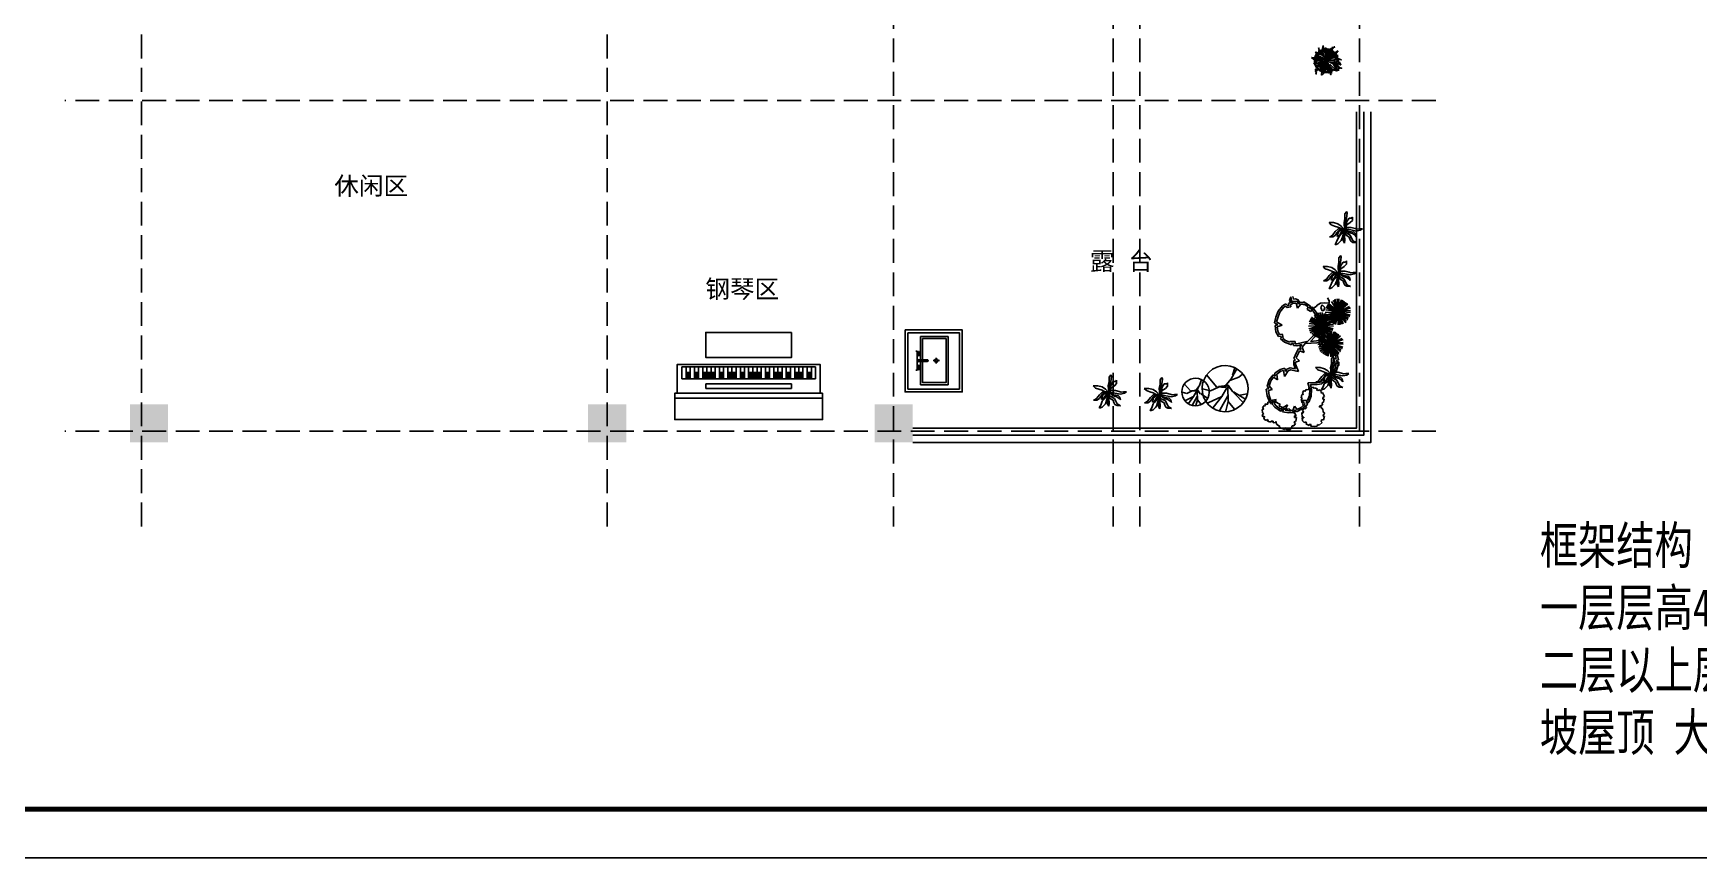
# Model space of a CAD drawing. Header units: millimetres. Extents: x -807114 to 146922, y -468455 to -61603.
# Drawn here: x -357754 to -340309, y -177622 to -168994 of the extents above; entities that cross this region are included whole.
import ezdxf

# ---------------------------------------------------------------- set-up
doc = ezdxf.new("R2010")
doc.units = ezdxf.units.MM
doc.header["$LTSCALE"] = 1000
doc.linetypes.add('DASH', pattern=[0.35, 0.25, -0.1])
for name, color, linetype in [('FF-FIXT', 31, 'Continuous'), ('FF-FURN', 51, 'Continuous'), ('FF-PLANTS', 86, 'Continuous'), ('FF-文本文字', 50, 'Continuous'), ('KL截面', 30, 'Continuous'), ('PUB_TITLE', 4, 'Continuous'), ('建-轴', 1, 'Continuous')]:
    doc.layers.add(name, color=color, linetype=linetype)
doc.styles.add('Arial', font='arial.ttf')
doc.styles.add('D', font='simhei.ttf', dxfattribs={"width": 0.75, "height": 7})

# ---------------------------------------------------------------- blocks, each defined once
blk = doc.blocks.new('A$C0744269B')
at = {"color": 0, "extrusion": (0, 0, -1)}
for p, q in [((-405, 75), (-428, 113)), ((-428, 113), (-354, 83)), ((-326, 4), (-405, 75)), ((-354, 83), (-222, 38)), ((-260, -17), (-326, 4)), ((-290, -21), (-160, 10)), ((-152, 31), (-239, 100)), ((-239, 100), (-139, 64)), ((-142, 112), (-227, 297)), ((-227, 297), (-99, 210)), ((-222, 38), (-109, 12)), ((0, 0), (-184, -88)), ((-158, 344), (-165, 480)), ((-160, 10), (-79, 13)), ((-102, 215), (-158, 344)), ((-137, 16), (-152, 31)), ((3, 17), (-142, 112)), ((-139, 64), (-41, 52)), ((-40, 125), (-102, 215)), ((-85, -178), (0, 0)), ((-79, 13), (0, 0)), ((0, 0), (-40, 125)), ((0, 0), (87, 157)), ((112, 38), (0, 0)), ((198, -30), (0, 0)), ((0, 0), (62, -139)), ((66, -19), (0, 0)), ((0, 0), (20, -147)), ((28, 242), (11, 169)), ((54, 174), (24, 72)), ((25, 73), (56, 241)), ((31, 343), (28, 242)), ((56, 241), (31, 343)), ((135, 306), (54, 174)), ((87, 157), (207, 289)), ((231, 93), (112, 38)), ((169, 427), (135, 306)), ((140, 215), (180, 309)), ((255, 45), (142, 52)), ((180, 309), (169, 427)), ((207, 289), (342, 333)), ((325, 254), (231, 93)), ((408, 83), (255, 45)), ((289, -9), (440, 45)), ((436, 318), (325, 254)), ((342, 333), (436, 318)), ((496, 139), (408, 83)), ((440, 45), (496, 139)), ((-512, -123), (-440, -66)), ((-455, -108), (-512, -123)), ((-322, -110), (-455, -108)), ((-440, -66), (-290, -21)), ((-375, -314), (-323, -195)), ((-323, -195), (-244, -128)), ((-184, -88), (-322, -110)), ((-166, -228), (-288, -263)), ((-288, -263), (-159, -261)), ((-244, -128), (-57, -27)), ((-96, -160), (-166, -228)), ((-159, -261), (-108, -238)), ((-133, -437), (-119, -316)), ((-112, -529), (-133, -437)), ((-119, -316), (-85, -178)), ((-98, -451), (-112, -529)), ((-6, -285), (-98, -451)), ((5, -395), (-43, -447)), ((-43, -447), (36, -405)), ((20, -147), (-6, -285)), ((5, -229), (5, -395)), ((53, -292), (19, -154)), ((36, -405), (53, -292)), ((62, -139), (157, -270)), ((138, -98), (66, -19)), ((102, -53), (221, -110)), ((128, -22), (289, -9)), ((187, -266), (138, -98)), ((289, -182), (150, -76)), ((153, -141), (222, -243)), ((157, -270), (204, -441)), ((204, -441), (187, -266)), ((353, -59), (198, -30)), ((221, -110), (355, -101)), ((222, -243), (404, -348)), ((331, -262), (289, -182)), ((404, -348), (331, -262)), ((515, -41), (353, -59)), ((355, -101), (515, -41))]:
    blk.add_line(p, q, dxfattribs=at)
at = {"color": 0, "linetype": 'ByBlock', "extrusion": (0, 0, -1)}
for p, q in [((-390, 350), (-370, 351)), ((-373, 341), (-390, 350)), ((-371, 308), (-389, 311)), ((-389, 311), (-375, 299)), ((-375, 299), (-382, 290)), ((-382, 290), (-371, 293)), ((-378, 333), (-373, 341)), ((-369, 337), (-378, 333)), ((-371, 293), (-373, 280)), ((-373, 280), (-351, 291)), ((-371, 425), (-361, 428)), ((-354, 413), (-371, 425)), ((-370, 351), (-371, 362)), ((-371, 362), (-364, 353)), ((-370, 317), (-371, 308)), ((-349, 339), (-370, 323)), ((-370, 323), (-369, 337)), ((-365, 309), (-370, 317)), ((-361, 428), (-366, 433)), ((-366, 433), (-359, 432)), ((-365, 384), (-355, 387)), ((-348, 372), (-365, 384)), ((-357, 320), (-365, 309)), ((-364, 353), (-358, 364)), ((-355, 387), (-360, 392)), ((-360, 392), (-353, 391)), ((-359, 432), (-357, 447)), ((-358, 364), (-348, 342)), ((-357, 447), (-351, 433)), ((-350, 295), (-357, 320)), ((-354, 224), (-328, 229)), ((-330, 216), (-354, 224)), ((-353, 391), (-351, 406)), ((-351, 433), (-343, 436)), ((-337, 427), (-351, 413)), ((-351, 406), (-345, 392)), ((-343, 436), (-348, 429)), ((-348, 429), (-337, 427)), ((-335, 310), (-347, 307)), ((-347, 307), (-330, 291)), ((-345, 392), (-337, 395)), ((-332, 386), (-345, 372)), ((-337, 395), (-342, 388)), ((-342, 388), (-332, 386)), ((-331, 315), (-341, 319)), ((-341, 319), (-335, 310)), ((-335, 205), (-330, 216)), ((-323, 211), (-335, 205)), ((-324, 333), (-331, 315)), ((-328, 229), (-331, 244)), ((-331, 244), (-320, 233)), ((-326, 291), (-305, 306)), ((-297, 172), (-325, 156)), ((-325, 156), (-291, 156)), ((-321, 315), (-324, 333)), ((-322, 194), (-323, 211)), ((-298, 218), (-322, 194)), ((-312, 317), (-321, 315)), ((-307, 273), (-320, 271)), ((-320, 271), (-304, 254)), ((-320, 233), (-314, 249)), ((-318, 309), (-312, 317)), ((-305, 306), (-318, 309)), ((-314, 249), (-296, 222)), ((-303, 278), (-313, 283)), ((-313, 283), (-307, 273)), ((-290, 180), (-306, 185)), ((-306, 185), (-297, 172)), ((-295, 296), (-303, 278)), ((-261, 133), (-302, 115)), ((-302, 115), (-282, 105)), ((-300, 254), (-278, 267)), ((-293, 278), (-295, 296)), ((-282, 105), (-294, 94)), ((-294, 94), (-278, 94)), ((-284, 279), (-293, 278)), ((-255, 178), (-292, 203)), ((-292, 203), (-290, 180)), ((-291, 272), (-284, 279)), ((-278, 267), (-291, 272)), ((-291, 156), (-291, 137)), ((-291, 137), (-281, 153)), ((-281, 153), (-268, 134)), ((-278, 94), (-280, 62)), ((-280, 62), (-261, 91)), ((-268, 134), (-253, 172)), ((-261, 91), (-245, 81)), ((-231, 99), (-255, 133)), ((-245, 81), (-253, 99)), ((-253, 99), (-231, 99)), ((-229, 203), (-251, 207)), ((-251, 207), (-234, 169)), ((-212, 137), (-240, 121)), ((-240, 121), (-207, 121)), ((-220, 209), (-234, 222)), ((-234, 222), (-229, 203)), ((-228, 167), (-185, 177)), ((-205, 146), (-221, 151)), ((-221, 151), (-212, 137)), ((-196, 233), (-220, 209)), ((-170, 144), (-207, 168)), ((-207, 168), (-205, 146)), ((-207, 121), (-206, 102)), ((-206, 102), (-196, 118)), ((-204, 202), (-196, 233)), ((-188, 199), (-204, 202)), ((-203, 191), (-188, 199)), ((-185, 177), (-203, 191)), ((-196, 118), (-183, 100)), ((-183, 100), (-168, 138)), ((-154, 111), (-176, 115)), ((-176, 115), (-159, 77)), ((-145, 117), (-159, 130)), ((-159, 130), (-154, 111)), ((-153, 75), (-110, 85)), ((-142, 119), (-145, 117)), ((-128, 99), (-123, 101)), ((-110, 85), (-128, 99)), ((49, 329), (40, 345)), ((40, 345), (57, 335)), ((40, 325), (49, 329)), ((50, 322), (40, 325)), ((41, 311), (50, 322)), ((67, 312), (41, 311)), ((57, 335), (63, 344)), ((66, 271), (57, 288)), ((57, 288), (74, 277)), ((57, 267), (66, 271)), ((67, 264), (57, 267)), ((58, 254), (67, 264)), ((85, 254), (58, 254)), ((68, 398), (60, 397)), ((60, 397), (68, 393)), ((68, 393), (60, 387)), ((60, 387), (77, 381)), ((63, 344), (63, 332)), ((63, 332), (75, 338)), ((75, 401), (67, 412)), ((67, 412), (68, 398)), ((75, 338), (71, 314)), ((74, 277), (80, 286)), ((81, 405), (75, 401)), ((77, 317), (76, 292)), ((88, 309), (77, 317)), ((79, 398), (81, 405)), ((89, 400), (79, 398)), ((79, 290), (105, 284)), ((80, 383), (89, 400)), ((80, 286), (80, 275)), ((80, 275), (92, 280)), ((84, 353), (83, 335)), ((92, 348), (84, 353)), ((85, 333), (105, 329)), ((96, 382), (88, 387)), ((88, 387), (89, 369)), ((90, 320), (88, 309)), ((92, 280), (88, 256)), ((94, 310), (90, 320)), ((91, 367), (111, 364)), ((94, 356), (92, 348)), ((97, 348), (94, 356)), ((113, 317), (94, 310)), ((97, 391), (96, 382)), ((101, 383), (97, 391)), ((111, 353), (97, 348)), ((99, 296), (109, 297)), ((105, 284), (99, 296)), ((105, 329), (100, 338)), ((100, 338), (107, 338)), ((115, 390), (101, 383)), ((101, 302), (113, 317)), ((109, 297), (101, 302)), ((102, 342), (111, 353)), ((107, 338), (102, 342)), ((105, 373), (113, 374)), ((111, 364), (105, 373)), ((107, 378), (115, 390)), ((113, 374), (107, 378)), ((121, 408), (112, 413)), ((112, 413), (113, 395)), ((116, 393), (135, 390)), ((123, 424), (119, 439)), ((119, 439), (126, 436)), ((122, 416), (121, 408)), ((126, 409), (122, 416)), ((139, 423), (124, 422)), ((126, 436), (127, 442)), ((139, 415), (126, 409)), ((127, 442), (130, 437)), ((130, 437), (139, 444)), ((130, 399), (137, 400)), ((135, 390), (130, 399)), ((131, 403), (139, 415)), ((137, 400), (131, 403)), ((141, 431), (134, 429)), ((134, 429), (139, 423)), ((139, 444), (135, 433)), ((135, 433), (141, 431)), ((142, 450), (138, 465)), ((138, 465), (145, 461)), ((158, 448), (143, 448)), ((145, 461), (146, 467)), ((146, 467), (149, 463)), ((149, 463), (158, 470)), ((160, 456), (153, 455)), ((153, 455), (158, 448)), ((158, 470), (154, 459)), ((154, 459), (160, 456)), ((252, 104), (225, 84)), ((225, 84), (242, 79)), ((242, 79), (234, 69)), ((234, 69), (246, 72)), ((266, 141), (242, 137)), ((242, 137), (266, 128)), ((246, 72), (250, 48)), ((250, 48), (259, 72)), ((281, 83), (257, 104)), ((259, 72), (273, 67)), ((266, 128), (261, 114)), ((261, 114), (273, 123)), ((274, 145), (264, 153)), ((264, 153), (266, 141)), ((264, 79), (281, 83)), ((273, 67), (264, 79)), ((273, 123), (277, 106)), ((279, 162), (274, 145)), ((277, 106), (299, 129)), ((298, 134), (279, 162)), ((310, 118), (282, 98)), ((282, 98), (299, 94)), ((299, 94), (292, 84)), ((292, 84), (304, 86)), ((311, 160), (297, 157)), ((297, 157), (310, 151)), ((310, 151), (298, 139)), ((298, 139), (329, 132)), ((304, 86), (308, 62)), ((322, 166), (306, 185)), ((306, 185), (311, 160)), ((308, 62), (317, 86)), ((338, 97), (315, 119)), ((317, 86), (331, 81)), ((331, 174), (322, 166)), ((322, 93), (338, 97)), ((331, 81), (322, 93)), ((330, 162), (331, 174)), ((347, 167), (330, 162)), ((333, 135), (347, 167)), ((335, 188), (348, 191)), ((357, 173), (335, 188)), ((348, 191), (342, 199)), ((342, 199), (351, 197)), ((351, 197), (354, 216)), ((368, 171), (353, 152)), ((354, 216), (362, 198)), ((354, 148), (372, 129)), ((378, 189), (361, 172)), ((362, 198), (372, 201)), ((372, 201), (365, 192)), ((365, 192), (378, 189)), ((372, 159), (368, 171)), ((381, 167), (372, 159)), ((372, 129), (374, 142)), ((374, 142), (382, 137)), ((378, 156), (381, 167)), ((397, 151), (378, 156)), ((379, 146), (397, 151)), ((382, 137), (379, 146)), ((395, 197), (383, 183)), ((384, 180), (397, 165)), ((404, 239), (394, 238)), ((394, 238), (405, 224)), ((398, 188), (395, 197)), ((397, 165), (399, 175)), ((404, 194), (398, 188)), ((399, 175), (405, 171)), ((407, 242), (400, 246)), ((400, 246), (404, 239)), ((402, 186), (404, 194)), ((417, 182), (402, 186)), ((403, 178), (417, 182)), ((405, 171), (403, 178)), ((415, 255), (407, 242)), ((408, 224), (426, 232)), ((417, 223), (408, 207)), ((409, 204), (423, 191)), ((415, 241), (415, 255)), ((422, 241), (415, 241)), ((417, 236), (422, 241)), ((426, 232), (417, 236)), ((421, 214), (417, 223)), ((427, 220), (421, 214)), ((423, 191), (423, 201)), ((423, 201), (430, 198)), ((426, 212), (427, 220)), ((441, 209), (426, 212)), ((427, 242), (437, 243)), ((441, 229), (427, 242)), ((427, 204), (441, 209)), ((430, 198), (427, 204)), ((437, 243), (433, 250)), ((433, 250), (440, 247)), ((440, 247), (444, 261)), ((444, 261), (447, 247)), ((459, 239), (444, 228)), ((447, 247), (456, 248)), ((456, 248), (450, 242)), ((450, 242), (459, 239)), ((467, 233), (473, 247)), ((479, 222), (467, 230)), ((473, 247), (477, 240)), ((477, 240), (480, 245)), ((486, 227), (479, 230)), ((479, 230), (479, 222)), ((480, 245), (481, 239)), ((481, 239), (492, 240)), ((492, 240), (482, 233)), ((482, 233), (486, 227)), ((497, 243), (503, 257)), ((510, 232), (497, 240)), ((503, 257), (507, 250)), ((507, 250), (511, 255)), ((516, 237), (510, 240)), ((510, 240), (510, 232)), ((511, 255), (511, 249)), ((511, 249), (522, 250)), ((522, 250), (512, 243)), ((512, 243), (516, 237)), ((-384, -132), (-412, -148)), ((-412, -148), (-378, -148)), ((-377, -124), (-393, -119)), ((-393, -119), (-384, -132)), ((-342, -126), (-379, -101)), ((-379, -101), (-377, -124)), ((-378, -148), (-378, -167)), ((-378, -167), (-368, -151)), ((-368, -151), (-355, -170)), ((-355, -170), (-339, -131)), ((-307, -147), (-348, -165)), ((-348, -165), (-327, -175)), ((-327, -175), (-340, -186)), ((-340, -186), (-324, -186)), ((-316, -101), (-338, -97)), ((-338, -97), (-321, -135)), ((-324, -186), (-325, -218)), ((-325, -218), (-307, -190)), ((-306, -95), (-320, -82)), ((-320, -82), (-316, -101)), ((-315, -136), (-272, -127)), ((-307, -190), (-291, -199)), ((-283, -71), (-306, -95)), ((-277, -181), (-301, -148)), ((-299, -182), (-277, -181)), ((-291, -199), (-299, -182)), ((-291, -102), (-283, -71)), ((-275, -105), (-291, -102)), ((-290, -113), (-275, -105)), ((-272, -127), (-290, -113)), ((-262, -425), (-278, -429)), ((-278, -429), (-271, -434)), ((-271, -434), (-276, -437)), ((-276, -437), (-271, -438)), ((-259, -368), (-273, -370)), ((-273, -370), (-259, -376)), ((-271, -438), (-273, -449)), ((-273, -449), (-265, -440)), ((-265, -440), (-260, -445)), ((-263, -342), (-249, -337)), ((-249, -344), (-263, -342)), ((-248, -397), (-263, -401)), ((-263, -401), (-257, -406)), ((-259, -376), (-262, -384)), ((-262, -384), (-255, -379)), ((-257, -406), (-262, -409)), ((-262, -409), (-256, -410)), ((-260, -445), (-262, -438)), ((-262, -438), (-254, -439)), ((-254, -366), (-260, -361)), ((-260, -361), (-259, -368)), ((-254, -439), (-260, -426)), ((-256, -410), (-259, -421)), ((-259, -421), (-251, -412)), ((-255, -379), (-253, -388)), ((-252, -356), (-254, -366)), ((-253, -388), (-240, -375)), ((-249, -337), (-252, -329)), ((-252, -329), (-245, -334)), ((-240, -372), (-252, -356)), ((-251, -412), (-246, -416)), ((-250, -351), (-249, -344)), ((-244, -347), (-250, -351)), ((-246, -416), (-247, -410)), ((-247, -410), (-240, -411)), ((-240, -411), (-246, -398)), ((-245, -334), (-243, -324)), ((-241, -356), (-244, -347)), ((-243, -324), (-230, -337)), ((-230, -340), (-241, -356)), ((-225, -317), (-238, -319)), ((-238, -319), (-225, -325)), ((-231, -349), (-214, -342)), ((-223, -355), (-231, -349)), ((-230, -360), (-223, -355)), ((-221, -360), (-230, -360)), ((-225, -325), (-228, -333)), ((-228, -333), (-221, -328)), ((-220, -315), (-226, -310)), ((-226, -310), (-225, -317)), ((-221, -328), (-219, -337)), ((-221, -374), (-221, -360)), ((-214, -362), (-221, -374)), ((-217, -305), (-220, -315)), ((-219, -337), (-206, -324)), ((-206, -321), (-217, -305)), ((-196, -288), (-215, -288)), ((-215, -288), (-198, -298)), ((-208, -366), (-214, -362)), ((-212, -343), (-200, -360)), ((-200, -360), (-210, -359)), ((-210, -359), (-208, -366)), ((-198, -298), (-203, -308)), ((-203, -308), (-193, -303)), ((-190, -286), (-196, -279)), ((-196, -279), (-196, -288)), ((-193, -303), (-192, -316)), ((-192, -316), (-173, -301)), ((-184, -273), (-190, -286)), ((-173, -297), (-184, -273)), ((-173, -308), (-151, -296)), ((-161, -314), (-173, -308)), ((-170, -321), (-161, -314)), ((-159, -320), (-170, -321)), ((-157, -340), (-159, -320)), ((-157, -266), (-135, -254)), ((-145, -272), (-157, -266)), ((-149, -323), (-157, -340)), ((-154, -279), (-145, -272)), ((-143, -278), (-154, -279)), ((-141, -327), (-149, -323)), ((-148, -298), (-131, -318)), ((-131, -318), (-145, -318)), ((-145, -318), (-141, -327)), ((-141, -298), (-143, -278)), ((-133, -281), (-141, -298)), ((-124, -285), (-133, -281)), ((-132, -256), (-115, -276)), ((-115, -276), (-128, -276)), ((-128, -276), (-124, -285)), ((31, -259), (48, -258)), ((53, -284), (31, -259)), ((36, -196), (54, -195)), ((59, -221), (36, -196)), ((48, -258), (43, -247)), ((43, -247), (54, -252)), ((54, -195), (48, -184)), ((48, -184), (60, -189)), ((54, -252), (63, -229)), ((86, -270), (58, -286)), ((60, -189), (69, -166)), ((63, -229), (67, -255)), ((91, -207), (64, -223)), ((67, -255), (81, -253)), ((69, -166), (72, -192)), ((81, -253), (70, -263)), ((70, -263), (86, -270)), ((72, -192), (87, -190)), ((87, -190), (75, -200)), ((75, -200), (91, -207)), ((79, -230), (93, -227)), ((92, -236), (79, -230)), ((82, -260), (92, -236)), ((102, -245), (82, -260)), ((106, -310), (83, -284)), ((83, -284), (101, -284)), ((93, -227), (84, -213)), ((84, -213), (116, -213)), ((84, -345), (99, -342)), ((98, -351), (84, -345)), ((88, -375), (98, -351)), ((107, -360), (88, -375)), ((99, -342), (89, -328)), ((89, -328), (121, -328)), ((101, -284), (95, -272)), ((95, -272), (107, -277)), ((109, -255), (102, -245)), ((107, -277), (116, -255)), ((114, -370), (107, -360)), ((110, -242), (109, -255)), ((125, -251), (110, -242)), ((138, -296), (111, -312)), ((116, -357), (114, -370)), ((116, -255), (119, -280)), ((131, -365), (116, -357)), ((140, -374), (116, -383)), ((116, -383), (127, -390)), ((119, -217), (125, -251)), ((119, -280), (134, -279)), ((127, -390), (120, -396)), ((120, -396), (129, -396)), ((134, -279), (122, -288)), ((122, -288), (138, -296)), ((146, -337), (124, -314)), ((124, -332), (131, -365)), ((125, -309), (145, -281)), ((129, -396), (128, -415)), ((128, -415), (139, -399)), ((139, -399), (149, -405)), ((157, -394), (144, -374)), ((149, -405), (144, -394)), ((144, -394), (157, -394)), ((145, -281), (149, -298)), ((162, -408), (145, -419)), ((145, -419), (154, -422)), ((150, -320), (146, -337)), ((149, -298), (159, -290)), ((154, -422), (149, -427)), ((149, -427), (156, -427)), ((162, -329), (150, -320)), ((156, -427), (157, -441)), ((159, -290), (157, -302)), ((157, -302), (181, -306)), ((181, -306), (157, -315)), ((157, -315), (162, -329)), ((157, -441), (164, -427)), ((171, -405), (164, -389)), ((164, -427), (172, -431)), ((165, -386), (181, -375)), ((177, -422), (165, -408)), ((167, -423), (177, -422)), ((172, -431), (167, -423)), ((176, -397), (171, -405)), ((181, -404), (176, -397)), ((181, -375), (180, -385)), ((180, -385), (187, -382)), ((196, -395), (181, -396)), ((181, -396), (181, -404)), ((187, -382), (184, -388)), ((184, -388), (196, -395)), ((210, -446), (193, -456)), ((193, -456), (203, -460)), ((203, -460), (198, -465)), ((198, -465), (205, -464)), ((205, -464), (206, -478)), ((206, -478), (213, -465)), ((225, -460), (213, -446)), ((213, -465), (220, -468)), ((216, -461), (225, -460)), ((220, -468), (216, -461)), ((249, -448), (235, -453)), ((235, -456), (237, -471)), ((237, -471), (243, -465)), ((258, -117), (242, -111)), ((242, -111), (248, -142)), ((243, -465), (245, -470)), ((245, -470), (247, -465)), ((247, -456), (249, -448)), ((254, -454), (247, -456)), ((247, -465), (257, -468)), ((249, -459), (254, -454)), ((257, -468), (249, -459)), ((253, -144), (287, -144)), ((266, -114), (258, -102)), ((258, -102), (258, -117)), ((262, -472), (265, -487)), ((276, -464), (263, -470)), ((265, -487), (270, -481)), ((288, -100), (266, -114)), ((270, -481), (273, -486)), ((300, -138), (272, -158)), ((272, -158), (289, -162)), ((273, -486), (274, -481)), ((274, -481), (285, -484)), ((275, -472), (276, -464)), ((281, -471), (275, -472)), ((276, -131), (288, -127)), ((287, -144), (276, -131)), ((277, -122), (288, -100)), ((288, -127), (277, -122)), ((277, -475), (281, -471)), ((285, -484), (277, -475)), ((289, -162), (282, -172)), ((282, -172), (294, -170)), ((294, -170), (298, -194)), ((298, -194), (307, -170)), ((328, -159), (305, -137)), ((307, -170), (321, -174)), ((312, -162), (328, -159)), ((321, -174), (312, -162)), ((333, -119), (317, -112)), ((317, -112), (323, -143)), ((328, -146), (362, -146)), ((341, -116), (333, -104)), ((333, -104), (333, -119)), ((363, -102), (341, -116)), ((372, -150), (347, -171)), ((347, -175), (363, -206)), ((351, -132), (363, -129)), ((362, -146), (351, -132)), ((352, -124), (363, -102)), ((363, -129), (352, -124)), ((363, -206), (370, -190)), ((370, -190), (379, -199)), ((373, -168), (372, -150)), ((386, -160), (373, -168)), ((379, -199), (378, -186)), ((378, -186), (402, -186)), ((380, -173), (386, -160)), ((402, -186), (380, -173))]:
    blk.add_line(p, q, dxfattribs=at)
at = {"color": 250, "extrusion": (0, 0, -1)}
for p, q in [((-122, 146), (-182, 246)), ((-80, 318), (-134, 408)), ((-59, 90), (-122, 146)), ((-38, 207), (-80, 318)), ((-14, 88), (-38, 207)), ((269, 264), (120, 108)), ((396, 311), (269, 264)), ((-397, -80), (-455, -91)), ((-251, -53), (-397, -80)), ((-375, -314), (-314, -215)), ((-271, -235), (-375, -314)), ((-314, -215), (-245, -159)), ((-170, -208), (-271, -235)), ((-112, -17), (-251, -53)), ((-82, -152), (-170, -208)), ((-112, -399), (-118, -457)), ((-49, -271), (-112, -399)), ((-106, -94), (-49, -73)), ((-23, -110), (-49, -271)), ((35, -29), (87, -103)), ((87, -103), (143, -215)), ((168, -119), (236, -216)), ((236, -216), (327, -283))]:
    blk.add_line(p, q, dxfattribs=at)
at = {"color": 250, "linetype": 'ByBlock', "extrusion": (0, 0, -1)}
blk.add_line((-245, -159), (-106, -94), dxfattribs=at)
at = {"color": 250, "linetype": 'ByBlock'}
for centre, major_axis, start_param, end_param in [((-7, -7), (286, 286), 2.150878, 2.47792), ((-7, -7), (386, 124), 1.654863, 2.552642), ((-7, -7), (267, 267), 2.190322, 2.486133), ((-7, -7), (359, 115), 1.660921, 2.566933), ((-7, -7), (385, 125), 0.846774, 1.438868), ((-7, -7), (359, 115), 0.865416, 1.40833), ((-7, -7), (267, 267), 0.151631, 0.281239), ((-7, -7), (286, 286), 0.080212, 0.299878), ((-7, -7), (267, 267), 5.723865, 6.103747), ((-7, -7), (286, 286), 5.70879, 6.146281), ((-7, -7), (267, 267), 5.397197, 5.538305), ((-7, -7), (286, 286), 5.391682, 5.579551), ((-7, -7), (286, 286), 2.610321, 2.968412), ((-7, -7), (267, 267), 2.635733, 2.906746), ((-7, -7), (385, 126), 3.536726, 4.095681), ((-7, -7), (360, 114), 3.542796, 4.065428), ((-7, -7), (286, 286), 3.759892, 3.90211), ((-7, -7), (267, 267), 3.794436, 3.938848), ((-7, -7), (286, 286), 3.972707, 4.400456), ((12, -1), (267, 267), 4.101574, 4.41923), ((-7, -7), (286, 286), 4.447205, 4.741499), ((-7, -7), (267, 267), 4.515141, 4.708751), ((-7, -7), (267, 267), 4.928983, 5.22161), ((-7, -7), (286, 286), 4.881681, 5.305549)]:
    blk.add_ellipse(centre, major_axis=major_axis, ratio=1, start_param=start_param, end_param=end_param, dxfattribs=at)
at = {"color": 0}
blk.add_ellipse((-440, 118), major_axis=(-140, 435), ratio=0.990582, start_param=4.181898, end_param=5.319375, dxfattribs=at)
blk = doc.blocks.new('A$C6C2A2E21')
at = {"color": 3}
for p, q in [((56, 874, 0), (158, 799, 0)), ((66, 885, 0), (164, 799, 0)), ((76, 897, 0), (164, 796, 0)), ((104, 915, 0), (158, 799, 0)), ((116, 927, 0), (164, 796, 0)), ((146, 927, 0), (154, 796, 0)), ((244, 897, 0), (154, 798, 0)), ((194, 923, 0), (155, 793, 0)), ((208, 918, 0), (156, 797, 0)), ((165, 926, 0), (157, 796, 0)), ((225, 906, 0), (160, 798, 0)), ((256, 885, 0), (160, 798, 0)), ((274, 878, 0), (161, 797, 0)), ((45, 702, 0), (13, 687, 0)), ((24, 805, 0), (144, 804, 0)), ((24, 786, 0), (162, 801, 0)), ((28, 763, 0), (161, 800, 0)), ((34, 828, 0), (163, 800, 0)), ((35, 846, 0), (157, 798, 0)), ((69, 702, 0), (37, 702, 0)), ((38, 748, 0), (164, 802, 0)), ((39, 842, 0), (159, 798, 0)), ((48, 860, 0), (161, 797, 0)), ((52, 726, 0), (164, 798, 0)), ((63, 653, 0), (69, 702, 0)), ((70, 695, 0), (161, 799, 0)), ((86, 683, 0), (159, 798, 0)), ((98, 676, 0), (162, 796, 0)), ((112, 669, 0), (164, 799, 0)), ((137, 669, 0), (157, 801, 0)), ((290, 770, 0), (154, 800, 0)), ((285, 850, 0), (158, 799, 0)), ((291, 814, 0), (158, 798, 0)), ((277, 737, 0), (158, 802, 0)), ((295, 796, 0), (158, 799, 0)), ((285, 753, 0), (158, 798, 0)), ((289, 831, 0), (159, 799, 0)), ((194, 668, 0), (159, 802, 0)), ((159, 800, 0), (237, 681, 0)), ((167, 662, 0), (159, 799, 0)), ((251, 697, 0), (160, 799, 0)), ((268, 721, 0), (160, 796, 0)), ((215, 674, 0), (161, 799, 0)), ((259, 709, 0), (161, 798, 0)), ((295, 816, 0), (162, 799, 0)), ((209, 708, 0), (307, 622, 0)), ((219, 720, 0), (306, 619, 0)), ((246, 738, 0), (301, 622, 0)), ((259, 750, 0), (307, 619, 0)), ((289, 749, 0), (297, 619, 0)), ((387, 720, 0), (297, 621, 0)), ((337, 746, 0), (298, 616, 0)), ((308, 749, 0), (299, 619, 0)), ((351, 741, 0), (299, 620, 0)), ((399, 708, 0), (302, 621, 0)), ((368, 729, 0), (303, 621, 0)), ((417, 701, 0), (304, 620, 0)), ((357, 728, 0), (478, 727, 0)), ((358, 709, 0), (495, 724, 0)), ((361, 686, 0), (495, 723, 0)), ((367, 751, 0), (496, 723, 0)), ((369, 769, 0), (491, 721, 0)), ((371, 671, 0), (498, 725, 0)), ((372, 765, 0), (492, 721, 0)), ((381, 783, 0), (495, 720, 0)), ((386, 649, 0), (497, 721, 0)), ((389, 797, 0), (491, 722, 0)), ((400, 808, 0), (497, 722, 0)), ((403, 618, 0), (494, 722, 0)), ((409, 820, 0), (497, 719, 0)), ((419, 606, 0), (493, 721, 0)), ((432, 599, 0), (496, 719, 0)), ((437, 838, 0), (492, 722, 0)), ((446, 592, 0), (497, 722, 0)), ((449, 850, 0), (498, 719, 0)), ((470, 592, 0), (490, 724, 0)), ((474, 638, 0), (498, 699, 0)), ((479, 850, 0), (487, 719, 0)), ((624, 693, 0), (487, 723, 0)), ((527, 846, 0), (488, 716, 0)), ((577, 820, 0), (488, 721, 0)), ((498, 849, 0), (490, 719, 0)), ((541, 841, 0), (490, 720, 0)), ((619, 773, 0), (491, 722, 0)), ((619, 676, 0), (491, 721, 0)), ((623, 754, 0), (492, 722, 0)), ((624, 737, 0), (492, 721, 0)), ((527, 591, 0), (492, 725, 0)), ((611, 660, 0), (492, 725, 0)), ((501, 585, 0), (492, 722, 0)), ((629, 719, 0), (492, 722, 0)), ((559, 829, 0), (493, 721, 0)), ((590, 808, 0), (493, 721, 0)), ((493, 723, 0), (571, 604, 0)), ((584, 620, 0), (493, 722, 0)), ((601, 644, 0), (493, 719, 0)), ((607, 801, 0), (494, 720, 0)), ((548, 597, 0), (494, 722, 0)), ((593, 632, 0), (494, 721, 0)), ((628, 739, 0), (495, 722, 0)), ((498, 699, 0), (526, 737, 0)), ((515, 689, 0), (534, 715, 0)), ((526, 737, 0), (555, 731, 0)), ((534, 715, 0), (583, 705, 0)), ((547, 759, 0), (601, 786, 0)), ((555, 731, 0), (547, 759, 0)), ((570, 749, 0), (608, 768, 0)), ((583, 705, 0), (570, 749, 0)), ((601, 786, 0), (660, 801, 0)), ((608, 768, 0), (647, 778, 0)), ((647, 778, 0), (655, 752, 0)), ((655, 752, 0), (696, 764, 0)), ((660, 801, 0), (668, 776, 0)), ((668, 776, 0), (679, 779, 0)), ((679, 779, 0), (681, 800, 0)), ((681, 800, 0), (743, 790, 0)), ((696, 764, 0), (698, 778, 0)), ((698, 778, 0), (739, 771, 0)), ((739, 771, 0), (783, 756, 0)), ((743, 790, 0), (800, 770, 0)), ((783, 756, 0), (790, 721, 0)), ((790, 721, 0), (832, 725, 0)), ((800, 770, 0), (805, 742, 0)), ((805, 742, 0), (817, 743, 0)), ((817, 743, 0), (822, 762, 0)), ((822, 762, 0), (877, 711, 0)), ((832, 725, 0), (833, 726, 0)), ((833, 726, 0), (862, 699, 0)), ((862, 699, 0), (884, 657, 0)), ((877, 711, 0), (908, 655, 0)), ((67, 612, 0), (63, 653, 0)), ((88, 578, 0), (67, 612, 0)), ((87, 630, 0), (114, 656, 0)), ((87, 630, 0), (115, 615, 0)), ((100, 572, 0), (88, 578, 0)), ((135, 522, 0), (100, 572, 0)), ((107, 525, 0), (162, 566, 0)), ((129, 506, 0), (107, 525, 0)), ((114, 656, 0), (145, 647, 0)), ((149, 629, 0), (115, 615, 0)), ((138, 524, 0), (172, 550, 0)), ((154, 512, 0), (138, 524, 0)), ((145, 647, 0), (149, 629, 0)), ((162, 566, 0), (216, 593, 0)), ((167, 628, 0), (287, 627, 0)), ((167, 609, 0), (305, 624, 0)), ((171, 586, 0), (304, 623, 0)), ((172, 550, 0), (210, 569, 0)), ((176, 651, 0), (306, 623, 0)), ((178, 669, 0), (300, 621, 0)), ((181, 571, 0), (307, 625, 0)), ((182, 665, 0), (302, 621, 0)), ((190, 683, 0), (304, 620, 0)), ((195, 549, 0), (307, 621, 0)), ((199, 697, 0), (301, 622, 0)), ((210, 569, 0), (226, 548, 0)), ((213, 518, 0), (304, 622, 0)), ((216, 593, 0), (235, 568, 0)), ((226, 548, 0), (278, 552, 0)), ((229, 506, 0), (302, 621, 0)), ((235, 568, 0), (251, 569, 0)), ((240, 597, 0), (304, 595, 0)), ((251, 569, 0), (240, 597, 0)), ((241, 499, 0), (305, 619, 0)), ((255, 492, 0), (307, 622, 0)), ((269, 577, 0), (303, 575, 0)), ((278, 552, 0), (269, 577, 0)), ((280, 492, 0), (300, 624, 0)), ((433, 593, 0), (297, 622, 0)), ((428, 673, 0), (301, 622, 0)), ((432, 654, 0), (301, 622, 0)), ((434, 637, 0), (301, 621, 0)), ((420, 560, 0), (301, 625, 0)), ((438, 619, 0), (301, 622, 0)), ((428, 576, 0), (301, 621, 0)), ((337, 491, 0), (302, 624, 0)), ((302, 623, 0), (380, 504, 0)), ((310, 485, 0), (302, 622, 0)), ((358, 497, 0), (303, 622, 0)), ((394, 520, 0), (303, 622, 0)), ((411, 544, 0), (303, 619, 0)), ((303, 575, 0), (343, 574, 0)), ((402, 532, 0), (304, 621, 0)), ((304, 595, 0), (370, 592, 0)), ((437, 639, 0), (305, 622, 0)), ((343, 574, 0), (329, 533, 0)), ((329, 533, 0), (383, 553, 0)), ((370, 592, 0), (360, 565, 0)), ((360, 565, 0), (384, 574, 0)), ((383, 553, 0), (410, 537, 0)), ((384, 574, 0), (422, 553, 0)), ((410, 537, 0), (491, 454, 0)), ((422, 553, 0), (468, 506, 0)), ((460, 613, 0), (490, 621, 0)), ((463, 572, 0), (460, 613, 0)), ((468, 506, 0), (463, 572, 0)), ((490, 621, 0), (474, 638, 0)), ((480, 598, 0), (526, 611, 0)), ((482, 573, 0), (480, 598, 0)), ((491, 454, 0), (482, 573, 0)), ((496, 642, 0), (515, 689, 0)), ((526, 611, 0), (496, 642, 0)), ((884, 657, 0), (862, 630, 0)), ((862, 630, 0), (894, 613, 0)), ((908, 655, 0), (892, 636, 0)), ((892, 636, 0), (912, 625, 0)), ((894, 613, 0), (899, 578, 0)), ((899, 578, 0), (901, 481, 0)), ((912, 625, 0), (918, 579, 0)), ((918, 579, 0), (919, 506, 0)), ((961, 541, 0), (949, 537, 0)), ((949, 537, 0), (956, 507, 0)), ((965, 580, 0), (953, 549, 0)), ((953, 549, 0), (961, 541, 0)), ((977, 572, 0), (965, 580, 0)), ((992, 622, 0), (974, 601, 0)), ((974, 601, 0), (983, 583, 0)), ((983, 583, 0), (977, 572, 0)), ((1003, 617, 0), (992, 622, 0)), ((1011, 625, 0), (1003, 617, 0)), ((1045, 655, 0), (1004, 634, 0)), ((1004, 634, 0), (1011, 625, 0)), ((1054, 638, 0), (1045, 655, 0)), ((1073, 636, 0), (1054, 638, 0)), ((1073, 651, 0), (1073, 636, 0)), ((1106, 645, 0), (1073, 651, 0)), ((1111, 631, 0), (1106, 645, 0)), ((1131, 632, 0), (1111, 631, 0)), ((1147, 601, 0), (1131, 632, 0)), ((1157, 603, 0), (1147, 601, 0)), ((1154, 623, 0), (1157, 603, 0)), ((1170, 623, 0), (1154, 623, 0)), ((1173, 635, 0), (1170, 623, 0)), ((1209, 640, 0), (1173, 635, 0)), ((1215, 655, 0), (1209, 640, 0)), ((1233, 651, 0), (1215, 655, 0)), ((1229, 642, 0), (1233, 651, 0)), ((1250, 641, 0), (1229, 642, 0)), ((1252, 653, 0), (1250, 641, 0)), ((1290, 644, 0), (1252, 653, 0)), ((1288, 624, 0), (1290, 644, 0)), ((1308, 618, 0), (1288, 624, 0)), ((1316, 630, 0), (1308, 618, 0)), ((1346, 598, 0), (1316, 630, 0)), ((1337, 580, 0), (1346, 598, 0)), ((1356, 577, 0), (1337, 580, 0)), ((1354, 507, 0), (1358, 551, 0)), ((1358, 551, 0), (1356, 577, 0)), ((23, 352, 0), (33, 378, 0)), ((26, 329, 0), (23, 352, 0)), ((33, 378, 0), (50, 385, 0)), ((47, 371, 0), (79, 381, 0)), ((49, 322, 0), (47, 371, 0)), ((50, 385, 0), (66, 409, 0)), ((54, 443, 0), (69, 459, 0)), ((66, 409, 0), (54, 443, 0)), ((57, 398, 0), (68, 460, 0)), ((79, 381, 0), (57, 398, 0)), ((67, 357, 0), (122, 373, 0)), ((68, 327, 0), (67, 357, 0)), ((68, 460, 0), (98, 506, 0)), ((69, 459, 0), (84, 479, 0)), ((79, 406, 0), (87, 453, 0)), ((122, 373, 0), (79, 406, 0)), ((84, 479, 0), (93, 496, 0)), ((87, 453, 0), (106, 482, 0)), ((93, 496, 0), (135, 522, 0)), ((98, 506, 0), (124, 496, 0)), ((106, 482, 0), (133, 471, 0)), ((124, 496, 0), (129, 506, 0)), ((133, 471, 0), (154, 512, 0)), ((471, 468, 0), (494, 365, 0)), ((530, 420, 0), (471, 468, 0)), ((494, 365, 0), (493, 348, 0)), ((502, 417, 0), (514, 366, 0)), ((527, 397, 0), (502, 417, 0)), ((514, 366, 0), (511, 329, 0)), ((552, 408, 0), (527, 397, 0)), ((583, 442, 0), (530, 420, 0)), ((544, 381, 0), (552, 408, 0)), ((590, 359, 0), (544, 381, 0)), ((567, 391, 0), (583, 442, 0)), ((598, 377, 0), (567, 391, 0)), ((647, 333, 0), (590, 359, 0)), ((642, 357, 0), (598, 377, 0)), ((673, 391, 0), (642, 357, 0)), ((664, 352, 0), (647, 333, 0)), ((670, 332, 0), (664, 352, 0)), ((684, 352, 0), (673, 391, 0)), ((707, 352, 0), (684, 352, 0)), ((783, 380, 0), (707, 352, 0)), ((757, 350, 0), (711, 332, 0)), ((745, 296, 0), (757, 350, 0)), ((765, 298, 0), (783, 380, 0)), ((901, 481, 0), (974, 500, 0)), ((919, 506, 0), (972, 519, 0)), ((969, 507, 0), (955, 490, 0)), ((955, 490, 0), (976, 486, 0)), ((956, 507, 0), (969, 507, 0)), ((972, 519, 0), (1041, 516, 0)), ((976, 486, 0), (972, 461, 0)), ((972, 461, 0), (982, 456, 0)), ((974, 500, 0), (1036, 497, 0)), ((982, 456, 0), (993, 448, 0)), ((993, 448, 0), (984, 439, 0)), ((984, 439, 0), (1006, 425, 0)), ((1006, 425, 0), (1017, 431, 0)), ((1017, 431, 0), (1028, 427, 0)), ((1028, 427, 0), (1024, 418, 0)), ((1024, 418, 0), (1058, 411, 0)), ((1036, 497, 0), (1087, 476, 0)), ((1041, 516, 0), (1106, 489, 0)), ((1058, 411, 0), (1064, 422, 0)), ((1064, 422, 0), (1073, 408, 0)), ((1073, 408, 0), (1111, 419, 0)), ((1087, 476, 0), (1088, 418, 0)), ((1088, 418, 0), (1123, 452, 0)), ((1106, 489, 0), (1106, 462, 0)), ((1106, 462, 0), (1125, 480, 0)), ((1109, 429, 0), (1125, 427, 0)), ((1111, 419, 0), (1109, 429, 0)), ((1123, 452, 0), (1159, 410, 0)), ((1125, 480, 0), (1175, 421, 0)), ((1125, 427, 0), (1148, 438, 0)), ((1145, 457, 0), (1164, 464, 0)), ((1148, 438, 0), (1145, 457, 0)), ((1180, 367, 0), (1145, 339, 0)), ((1159, 410, 0), (1180, 367, 0)), ((1164, 464, 0), (1174, 449, 0)), ((1174, 449, 0), (1172, 438, 0)), ((1172, 438, 0), (1190, 423, 0)), ((1175, 421, 0), (1204, 362, 0)), ((1204, 362, 0), (1185, 347, 0)), ((1190, 423, 0), (1207, 433, 0)), ((1207, 433, 0), (1218, 429, 0)), ((1218, 429, 0), (1213, 418, 0)), ((1213, 418, 0), (1261, 420, 0)), ((1248, 359, 0), (1216, 339, 0)), ((1249, 341, 0), (1248, 359, 0)), ((1260, 437, 0), (1270, 437, 0)), ((1261, 420, 0), (1260, 437, 0)), ((1265, 362, 0), (1265, 341, 0)), ((1306, 355, 0), (1265, 362, 0)), ((1270, 437, 0), (1269, 421, 0)), ((1269, 421, 0), (1301, 424, 0)), ((1301, 424, 0), (1321, 444, 0)), ((1305, 342, 0), (1306, 355, 0)), ((1311, 453, 0), (1322, 469, 0)), ((1321, 444, 0), (1311, 453, 0)), ((1322, 469, 0), (1331, 459, 0)), ((1328, 352, 0), (1322, 337, 0)), ((1353, 333, 0), (1328, 352, 0)), ((1331, 459, 0), (1349, 493, 0)), ((1335, 496, 0), (1339, 515, 0)), ((1349, 493, 0), (1335, 496, 0)), ((1339, 515, 0), (1354, 507, 0)), ((0, 323, 0), (26, 329, 0)), ((3, 301, 0), (40, 309, 0)), ((3, 301, 0), (40, 287, 0)), ((40, 309, 0), (57, 298, 0)), ((57, 298, 0), (40, 287, 0)), ((73, 276, 0), (49, 322, 0)), ((84, 297, 0), (68, 327, 0)), ((91, 279, 0), (73, 276, 0)), ((76, 248, 0), (94, 268, 0)), ((96, 215, 0), (76, 248, 0)), ((106, 302, 0), (84, 297, 0)), ((94, 268, 0), (91, 279, 0)), ((153, 170, 0), (96, 215, 0)), ((100, 246, 0), (114, 263, 0)), ((111, 228, 0), (100, 246, 0)), ((114, 263, 0), (106, 302, 0)), ((163, 187, 0), (111, 228, 0)), ((220, 164, 0), (163, 187, 0)), ((299, 209, 0), (265, 152, 0)), ((316, 159, 0), (299, 209, 0)), ((395, 184, 0), (361, 165, 0)), ((431, 222, 0), (391, 211, 0)), ((391, 211, 0), (395, 184, 0)), ((429, 201, 0), (413, 197, 0)), ((413, 197, 0), (417, 173, 0)), ((443, 194, 0), (429, 201, 0)), ((437, 219, 0), (431, 222, 0)), ((458, 245, 0), (437, 219, 0)), ((475, 235, 0), (443, 194, 0)), ((477, 291, 0), (458, 245, 0)), ((471, 347, 0), (469, 292, 0)), ((469, 292, 0), (477, 291, 0)), ((493, 348, 0), (471, 347, 0)), ((505, 307, 0), (475, 235, 0)), ((490, 328, 0), (489, 309, 0)), ((489, 309, 0), (505, 307, 0)), ((511, 329, 0), (490, 328, 0)), ((711, 332, 0), (670, 332, 0)), ((760, 259, 0), (745, 296, 0)), ((750, 239, 0), (783, 244, 0)), ((762, 190, 0), (750, 239, 0)), ((783, 244, 0), (760, 259, 0)), ((802, 135, 0), (762, 190, 0)), ((775, 272, 0), (765, 298, 0)), ((774, 223, 0), (835, 234, 0)), ((780, 198, 0), (774, 223, 0)), ((835, 234, 0), (775, 272, 0)), ((811, 155, 0), (780, 198, 0)), ((1126, 189, 0), (1115, 161, 0)), ((1145, 178, 0), (1126, 189, 0)), ((1134, 267, 0), (1177, 193, 0)), ((1189, 241, 0), (1134, 267, 0)), ((1177, 193, 0), (1143, 147, 0)), ((1145, 339, 0), (1193, 324, 0)), ((1156, 212, 0), (1145, 178, 0)), ((1178, 201, 0), (1156, 212, 0)), ((1200, 192, 0), (1157, 134, 0)), ((1173, 248, 0), (1172, 228, 0)), ((1172, 228, 0), (1187, 223, 0)), ((1187, 259, 0), (1173, 248, 0)), ((1178, 292, 0), (1175, 265, 0)), ((1175, 265, 0), (1187, 259, 0)), ((1201, 291, 0), (1178, 292, 0)), ((1187, 223, 0), (1178, 201, 0)), ((1181, 224, 0), (1200, 192, 0)), ((1205, 213, 0), (1181, 224, 0)), ((1185, 347, 0), (1212, 338, 0)), ((1201, 330, 0), (1188, 304, 0)), ((1188, 304, 0), (1201, 291, 0)), ((1195, 281, 0), (1189, 241, 0)), ((1193, 324, 0), (1195, 281, 0)), ((1216, 329, 0), (1201, 330, 0)), ((1215, 280, 0), (1205, 213, 0)), ((1212, 338, 0), (1215, 280, 0)), ((1216, 339, 0), (1216, 329, 0)), ((1265, 341, 0), (1249, 341, 0)), ((1322, 337, 0), (1305, 342, 0)), ((1335, 153, 0), (1353, 176, 0)), ((1351, 315, 0), (1353, 333, 0)), ((1380, 306, 0), (1351, 315, 0)), ((1351, 184, 0), (1368, 184, 0)), ((1353, 176, 0), (1351, 184, 0)), ((1368, 184, 0), (1389, 237, 0)), ((1374, 242, 0), (1377, 259, 0)), ((1389, 237, 0), (1374, 242, 0)), ((1377, 259, 0), (1393, 256, 0)), ((1378, 296, 0), (1380, 306, 0)), ((1390, 298, 0), (1378, 296, 0)), ((1393, 256, 0), (1390, 298, 0)), ((214, 146, 0), (153, 170, 0)), ((274, 130, 0), (214, 146, 0)), ((265, 152, 0), (220, 164, 0)), ((294, 164, 0), (274, 130, 0)), ((303, 138, 0), (294, 164, 0)), ((367, 146, 0), (303, 138, 0)), ((361, 165, 0), (316, 159, 0)), ((417, 173, 0), (367, 146, 0)), ((833, 138, 0), (802, 135, 0)), ((871, 161, 0), (811, 155, 0)), ((818, 115, 0), (833, 138, 0)), ((872, 74, 0), (818, 115, 0)), ((844, 120, 0), (871, 161, 0)), ((881, 91, 0), (844, 120, 0)), ((938, 52, 0), (872, 74, 0)), ((934, 74, 0), (881, 91, 0)), ((972, 106, 0), (934, 74, 0)), ((962, 72, 0), (938, 52, 0)), ((970, 44, 0), (962, 72, 0)), ((1038, 55, 0), (970, 44, 0)), ((984, 66, 0), (972, 106, 0)), ((1033, 73, 0), (984, 66, 0)), ((1086, 93, 0), (1033, 73, 0)), ((1108, 80, 0), (1038, 55, 0)), ((1078, 148, 0), (1086, 93, 0)), ((1120, 126, 0), (1078, 148, 0)), ((1106, 126, 0), (1093, 120, 0)), ((1093, 120, 0), (1099, 99, 0)), ((1099, 99, 0), (1118, 95, 0)), ((1101, 87, 0), (1106, 61, 0)), ((1119, 87, 0), (1101, 87, 0)), ((1103, 113, 0), (1108, 80, 0)), ((1123, 103, 0), (1103, 113, 0)), ((1115, 161, 0), (1106, 156, 0)), ((1106, 156, 0), (1106, 126, 0)), ((1106, 61, 0), (1124, 59, 0)), ((1118, 95, 0), (1119, 87, 0)), ((1143, 147, 0), (1120, 126, 0)), ((1157, 134, 0), (1123, 103, 0)), ((1124, 59, 0), (1124, 29, 0)), ((1124, 29, 0), (1140, 37, 0)), ((1140, 37, 0), (1146, 29, 0)), ((1146, 29, 0), (1140, 22, 0)), ((1140, 22, 0), (1164, 5, 0)), ((1164, 5, 0), (1173, 17, 0)), ((1173, 17, 0), (1181, 11, 0)), ((1181, 11, 0), (1180, 2, 0)), ((1180, 2, 0), (1216, 3, 0)), ((1216, 3, 0), (1217, 13, 0)), ((1217, 13, 0), (1231, 14, 0)), ((1231, 14, 0), (1233, 0, 0)), ((1233, 0, 0), (1258, 9, 0)), ((1252, 21, 0), (1262, 27, 0)), ((1258, 9, 0), (1252, 21, 0)), ((1262, 27, 0), (1281, 19, 0)), ((1281, 19, 0), (1295, 45, 0)), ((1286, 54, 0), (1291, 63, 0)), ((1295, 45, 0), (1286, 54, 0)), ((1291, 63, 0), (1304, 56, 0)), ((1302, 117, 0), (1320, 117, 0)), ((1303, 97, 0), (1302, 117, 0)), ((1315, 93, 0), (1303, 97, 0)), ((1304, 56, 0), (1315, 93, 0)), ((1306, 149, 0), (1335, 153, 0)), ((1317, 141, 0), (1306, 149, 0)), ((1320, 117, 0), (1317, 141, 0))]:
    blk.add_line(p, q, dxfattribs=at)
blk = doc.blocks.new('A$C2FE66D7B')
at = {"color": 3}
for p, q in [((170, 350), (155, 327)), ((170, 316), (170, 350)), ((25, 286), (27, 249)), ((43, 250), (25, 286)), ((27, 249), (38, 227)), ((38, 227), (59, 217)), ((102, 222), (43, 250)), ((59, 217), (82, 210)), ((82, 210), (94, 189)), ((85, 285), (101, 272)), ((114, 280), (85, 285)), ((94, 189), (111, 168)), ((101, 272), (119, 246)), ((129, 172), (102, 222)), ((132, 261), (114, 280)), ((119, 246), (127, 212)), ((127, 212), (163, 163)), ((140, 212), (132, 261)), ((163, 163), (140, 212)), ((155, 327), (145, 285)), ((145, 285), (157, 227)), ((157, 227), (165, 186)), ((245, 187), (163, 163)), ((163, 163), (210, 187)), ((163, 163), (184, 187)), ((165, 186), (163, 163)), ((166, 292), (170, 316)), ((173, 272), (166, 292)), ((184, 233), (173, 272)), ((184, 187), (184, 233)), ((210, 187), (233, 222)), ((233, 222), (256, 245)), ((233, 169), (280, 184)), ((280, 210), (245, 187)), ((256, 245), (291, 245)), ((291, 245), (280, 233)), ((280, 233), (280, 210)), ((280, 184), (331, 191)), ((349, 185), (324, 166)), ((331, 191), (349, 185)), ((11, 93), (0, 64)), ((0, 64), (10, 67)), ((10, 67), (32, 79)), ((35, 117), (11, 93)), ((19, 163), (52, 166)), ((45, 149), (19, 163)), ((32, 79), (72, 95)), ((46, 128), (35, 117)), ((97, 154), (45, 149)), ((81, 140), (46, 128)), ((52, 166), (96, 163)), ((72, 95), (90, 110)), ((163, 163), (81, 140)), ((83, 4), (84, 39)), ((89, 20), (83, 4)), ((84, 39), (99, 65)), ((99, 108), (89, 86)), ((89, 86), (104, 90)), ((104, 39), (89, 20)), ((90, 110), (130, 146)), ((96, 163), (163, 163)), ((163, 163), (97, 154)), ((137, 131), (99, 108)), ((99, 65), (131, 86)), ((104, 90), (134, 99)), ((140, 65), (104, 39)), ((111, 168), (163, 163)), ((163, 163), (129, 172)), ((130, 146), (163, 163)), ((131, 86), (152, 101)), ((134, 99), (146, 112)), ((155, 143), (137, 131)), ((170, 96), (140, 65)), ((146, 112), (158, 127)), ((152, 101), (170, 126)), ((163, 163), (155, 143)), ((158, 127), (163, 163)), ((163, 163), (233, 169)), ((235, 157), (163, 163)), ((163, 163), (175, 123)), ((166, 155), (198, 128)), ((170, 126), (166, 155)), ((175, 123), (170, 96)), ((186, 93), (175, 117)), ((198, 58), (186, 93)), ((198, 128), (221, 93)), ((210, 23), (198, 58)), ((233, 0), (210, 23)), ((221, 93), (233, 47)), ((233, 47), (233, 0)), ((277, 166), (235, 157)), ((324, 166), (277, 166))]:
    blk.add_line(p, q, dxfattribs=at)
blk = doc.blocks.new('A$C3D827DD5')
at = {"color": 3, "linetype": 'Continuous'}
for p, q in [((144, 313), (50, 389)), ((115, 343), (66, 405)), ((315, 289), (368, 440)), ((476, 367), (436, 418)), ((536, 333), (476, 367)), ((493, 357), (520, 331)), ((585, 349), (617, 439)), ((631, 340), (672, 370)), ((62, 300), (13, 313)), ((161, 300), (62, 300)), ((167, 178), (84, 64)), ((206, 250), (117, 40)), ((233, 263), (144, 313)), ((177, 185), (197, 263)), ((177, 184), (206, 259)), ((197, 263), (239, 270)), ((206, 259), (297, 283)), ((258, 102), (206, 244)), ((220, 247), (315, 289)), ((220, 243), (301, 177)), ((239, 270), (295, 286)), ((299, 279), (391, 275)), ((301, 177), (426, 101)), ((301, 177), (459, 167)), ((391, 275), (460, 324)), ((496, 282), (447, 213)), ((502, 286), (514, 333)), ((503, 286), (520, 331)), ((514, 333), (540, 337)), ((520, 331), (574, 345)), ((551, 236), (520, 321)), ((528, 323), (585, 349)), ((528, 321), (577, 282)), ((531, 177), (551, 236)), ((540, 337), (574, 347)), ((540, 270), (620, 205)), ((551, 236), (587, 187)), ((576, 343), (631, 340)), ((577, 282), (672, 275)), ((577, 282), (652, 236)), ((120, 119), (42, 106)), ((225, 4), (258, 102)), ((239, 158), (373, 49)), ((258, 102), (317, 20))]:
    blk.add_line(p, q, dxfattribs=at)
at = {"color": 3, "linetype": 'Continuous', "extrusion": (0, 0, -1)}
for centre, major_axis, start_param, end_param in [((239, 240), (0, 241), 1.570477, 7.853662), ((540, 319), (2, 144), 1.558844, 7.842029)]:
    blk.add_ellipse(centre, major_axis=major_axis, ratio=1, start_param=start_param, end_param=end_param, dxfattribs=at)
blk = doc.blocks.new('dsfagfga')
at = {"layer": 'PUB_TITLE'}
blk.add_lwpolyline([(1835878, -2551780), (1866439, -2551780), (1866439, -2530171), (1835878, -2530171)], close=True, dxfattribs=at)
at = {"layer": 'PUB_TITLE', "const_width": 51.4}
blk.add_lwpolyline([(1837165, -2551266), (1865925, -2551266), (1865925, -2530686), (1837165, -2530686)], close=True, dxfattribs=at)
blk = doc.blocks.new('B151')
at = {"color": 8, "linetype": 'ByBlock'}
for p, q in [((248, -360), (-1152, -360)), ((-1152, -360), (-1152, -485)), ((-1152, -485), (248, -485)), ((-1108, -360), (-1108, -485)), ((-1064, -360), (-1064, -485)), ((-1020, -360), (-1020, -485)), ((-977, -360), (-977, -485)), ((-933, -360), (-933, -485)), ((-889, -360), (-889, -485)), ((-845, -360), (-845, -485)), ((-802, -360), (-802, -485)), ((-758, -360), (-758, -485)), ((-714, -360), (-714, -485)), ((-670, -360), (-670, -485)), ((-627, -360), (-627, -485)), ((-583, -360), (-583, -485)), ((-539, -360), (-539, -485)), ((-495, -360), (-495, -485)), ((-452, -360), (-452, -485)), ((-408, -360), (-408, -485)), ((-364, -360), (-364, -485)), ((-320, -360), (-320, -485)), ((-277, -360), (-277, -485)), ((-233, -360), (-233, -485)), ((-189, -360), (-189, -485)), ((-145, -360), (-145, -485)), ((-102, -360), (-102, -485)), ((-58, -360), (-58, -485)), ((-14, -360), (-14, -485)), ((30, -360), (30, -485)), ((73, -360), (73, -485)), ((117, -360), (117, -485)), ((161, -360), (161, -485)), ((205, -360), (205, -485)), ((248, -360), (248, -485)), ((-902, -535), (-2, -535)), ((-902, -585), (-902, -535)), ((-2, -585), (-902, -585)), ((-2, -535), (-2, -585))]:
    blk.add_line(p, q, dxfattribs=at)
at = {"linetype": 'ByBlock'}
for p, q in [((-1227, -685), (323, -685)), ((-1202, -635), (298, -635))]:
    blk.add_line(p, q, dxfattribs=at)
at = {"color": 0, "linetype": 'ByBlock'}
blk.add_lwpolyline([(-2, 2), (-902, 2), (-902, -260), (-2, -260)], close=True, dxfattribs=at)
blk.add_lwpolyline([(323, -635), (298, -635), (298, -335), (-1202, -335), (-1202, -635), (-1227, -635), (-1227, -910), (323, -910), (323, -635)], dxfattribs=at)
at = {"color": 252, "linetype": 'ByBlock', "const_width": 37.5}
for points in [[(-1089, -485), (-1089, -410)], [(-1002, -485), (-1002, -410)], [(-914, -485), (-914, -410)], [(-870, -485), (-870, -410)], [(-820, -485), (-820, -410)], [(-739, -485), (-739, -410)], [(-652, -485), (-652, -410)], [(-602, -485), (-602, -410)], [(-514, -485), (-514, -410)], [(-433, -485), (-433, -410)], [(-389, -485), (-389, -410)], [(-345, -485), (-345, -410)], [(-252, -485), (-252, -410)], [(-170, -485), (-170, -410)], [(-120, -485), (-120, -410)], [(-33, -485), (-33, -410)], [(48, -485), (48, -410)], [(98, -485), (98, -410)], [(180, -485), (180, -410)]]:
    blk.add_lwpolyline(points, dxfattribs=at)
blk = doc.blocks.new('A$C1C081837')
at = {"color": 35}
for p, q in [((-280, 10), (-320, 10)), ((-275, 15), (-275, 52)), ((-275, 5), (-275, -32)), ((-270, 10), (-230, 10)), ((-132, 20), (-152, 20)), ((-132, 22), (-146, 22)), ((-132, -3), (-132, 22)), ((-131, 21), (-132, 21)), ((0, 22), (-131, 22)), ((-131, -3), (-131, 22)), ((0, 20), (-131, 20)), ((0, 0), (-131, 0)), ((-27, 115), (-27, 142)), ((-27, 142), (-17, 142)), ((-27, 115), (-27, 78)), ((-17, 78), (-27, 78)), ((-17, 115), (-17, 142)), ((-17, 115), (1, 115)), ((-17, 105), (1, 105)), ((-17, 105), (-17, 78)), ((0, 35), (0, -15)), ((0, 35), (5, 35)), ((5, 35), (5, -15)), ((-132, 0), (-152, 0)), ((-132, -3), (-146, -3)), ((-131, -2), (-132, -2)), ((0, -3), (-131, -3)), ((-27, -95), (-27, -58)), ((-17, -58), (-27, -58)), ((-27, -95), (-27, -122)), ((-27, -122), (-17, -122)), ((-17, -85), (-17, -58)), ((-17, -85), (1, -85)), ((-17, -95), (1, -95)), ((-17, -95), (-17, -122)), ((0, -15), (5, -15))]:
    blk.add_line(p, q, dxfattribs=at)
blk.add_lwpolyline([(-47, 22), (-47, 360), (-447, 360), (-447, -340), (-47, -340), (-47, -3)])
for points in [[(-77, 22), (-77, 330), (-417, 330), (-417, -310), (-77, -310), (-77, -3)], [(5, 105), (5, 135), (1, 135), (1, 115)], [(5, 105), (5, 105), (5, 85), (1, 85), (1, 115)], [(24, -130), (5, -130), (5, 150), (24, 150)], [(5, -85), (5, -85), (5, -65), (1, -65), (1, -95)], [(5, -85), (5, -115), (1, -115), (1, -95)]]:
    blk.add_lwpolyline(points, dxfattribs=at)
at = {"color": 35, "const_width": 0.84}
blk.add_lwpolyline([(-275, 10, 1), (-274, 10, 1)], format="xyb", close=True, dxfattribs=at)
at = {"color": 35}
blk.add_circle((-275, 10), 25.2, dxfattribs=at)
blk.add_arc((-146, 10), 12.5, 90.0022, 270.0022, dxfattribs=at)

msp = doc.modelspace()

# ---------------------------------------------------------------- hatches: boundary and pattern name
h = msp.add_hatch(color=251)
h.dxf.hatch_style = 1
h.paths.add_polyline_path([(-356742.5, -172876.4), (-356742.5, -173276.4), (-356342.5, -173276.4), (-356342.5, -172876.4)])
h = msp.add_hatch(color=251)
h.dxf.hatch_style = 1
h.paths.add_polyline_path([(-351942.5, -172876.4), (-351942.5, -173276.4), (-351542.5, -173276.4), (-351542.5, -172876.4)])
h = msp.add_hatch(color=251)
h.dxf.hatch_style = 1
h.paths.add_polyline_path([(-348942.5, -172876.4), (-348942.5, -173276.4), (-348542.5, -173276.4), (-348542.5, -172876.4)])

# ---------------------------------------------------------------- linework, layer by layer
at = {"layer": 'FF-FIXT', "ltscale": 3}
for points in [[(-348542.5, -173276.4), (-343742.5, -173276.4), (-343742.5, -169816.4)], [(-348542.5, -173201.4), (-343817.5, -173201.4), (-343817.5, -169816.4)], [(-348542.5, -173126.4), (-343892.5, -173126.4), (-343892.5, -169816.4)]]:
    msp.add_lwpolyline(points, dxfattribs=at)
msp.add_lwpolyline([(-348622.5, -172097.4), (-348023, -172097.4), (-348023, -172747.4), (-348622.5, -172747.4)], close=True, dxfattribs=at)
at = {"layer": 'FF-FIXT', "color": 251, "ltscale": 3}
msp.add_lwpolyline([(-348592.5, -172127.4), (-348053, -172127.4), (-348053, -172717.4), (-348592.5, -172717.4)], close=True, dxfattribs=at)
at = {"layer": '建-轴', "linetype": 'DASH'}
for p, q in [((-356622.5, -174156.4), (-356622.5, -159596.4)), ((-351742.5, -174156.4), (-351742.5, -159596.4)), ((-348742.5, -159596.4), (-348742.5, -174156.4)), ((-346442.5, -159596.4), (-346442.5, -174156.4)), ((-346162.5, -159596.4), (-346162.5, -174156.4)), ((-343862.5, -159596.4), (-343862.5, -174156.4)), ((-343062.5, -169696.4), (-357422.5, -169696.4)), ((-343062.5, -173156.4), (-357422.5, -173156.4))]:
    msp.add_line(p, q, dxfattribs=at)

# ---------------------------------------------------------------- block references
at = {"xscale": 0.9873600000000002, "yscale": 0.9873600000000002, "zscale": 0.9873600000000002}
msp.add_blockref('dsfagfga', (-2176830.5, 2341903.1), dxfattribs=at)
at = {"xscale": -1}
for name, p, rotation in [('A$C2FE66D7B', (-344181.5, -171208.5), 269.9999999999999), ('A$C2FE66D7B', (-344244, -171667.5), 269.9999999999999), ('A$C3D827DD5', (-344960.5, -172849.8), 21.29229163060977), ('A$C2FE66D7B', (-344322.8, -172725.5), 269.9999999999999), ('A$C2FE66D7B', (-346651.5, -172916.5), 269.9999999999999), ('A$C2FE66D7B', (-346117.5, -172944), 269.9999999999999)]:
    msp.add_blockref(name, p, dxfattribs=dict(at, rotation=rotation))
at = {"rotation": 270.0000000000005}
msp.add_blockref('A$C6C2A2E21', (-344883.1, -171750, 0), dxfattribs=at)
at = {"layer": 'FF-FIXT', "ltscale": 3, "xscale": -0.7200000000000001, "yscale": 0.7200000000000001, "zscale": 0.7200000000000001}
msp.add_blockref('A$C1C081837', (-348493.8, -172426.9), dxfattribs=at)
at = {"layer": 'FF-FURN', "linetype": 'Continuous', "ltscale": 1000}
msp.add_blockref('B151', (-349808.8, -172126.3), dxfattribs=at)
at = {"layer": 'FF-PLANTS', "xscale": -0.3067089731235997, "yscale": 0.3067089731235997, "zscale": 0.3067089731235997, "rotation": 180}
msp.add_blockref('A$C0744269B', (-344208.5, -169283.1), dxfattribs=at)

# ---------------------------------------------------------------- texts
at = {"layer": 'FF-文本文字', "style": 'Arial'}
for s, p in [('休闲区', (-354601.2, -170684.6)), ('露  台', (-346686.5, -171471.6)), ('钢琴区', (-350714.2, -171763.6))]:
    msp.add_text(s, height=188.96, dxfattribs=at).set_placement(p)
at = {"layer": 'KL截面', "linetype": 'ByBlock', "insert": (-341972.9, -174155.6), "char_height": 391.498, "attachment_point": 1, "style": 'D'}
msp.add_mtext_dynamic_manual_height_columns('{\\fSimSun|b0|i0|c134|p2;\\C2;框架结构 \\P一层层高4.2米 \\P二层以上层高3.3米\\P坡屋顶 大门抬高1步}', width=6094.915, gutter_width=12.5, heights=[0], dxfattribs=at)

doc.saveas('drawing.dxf')
